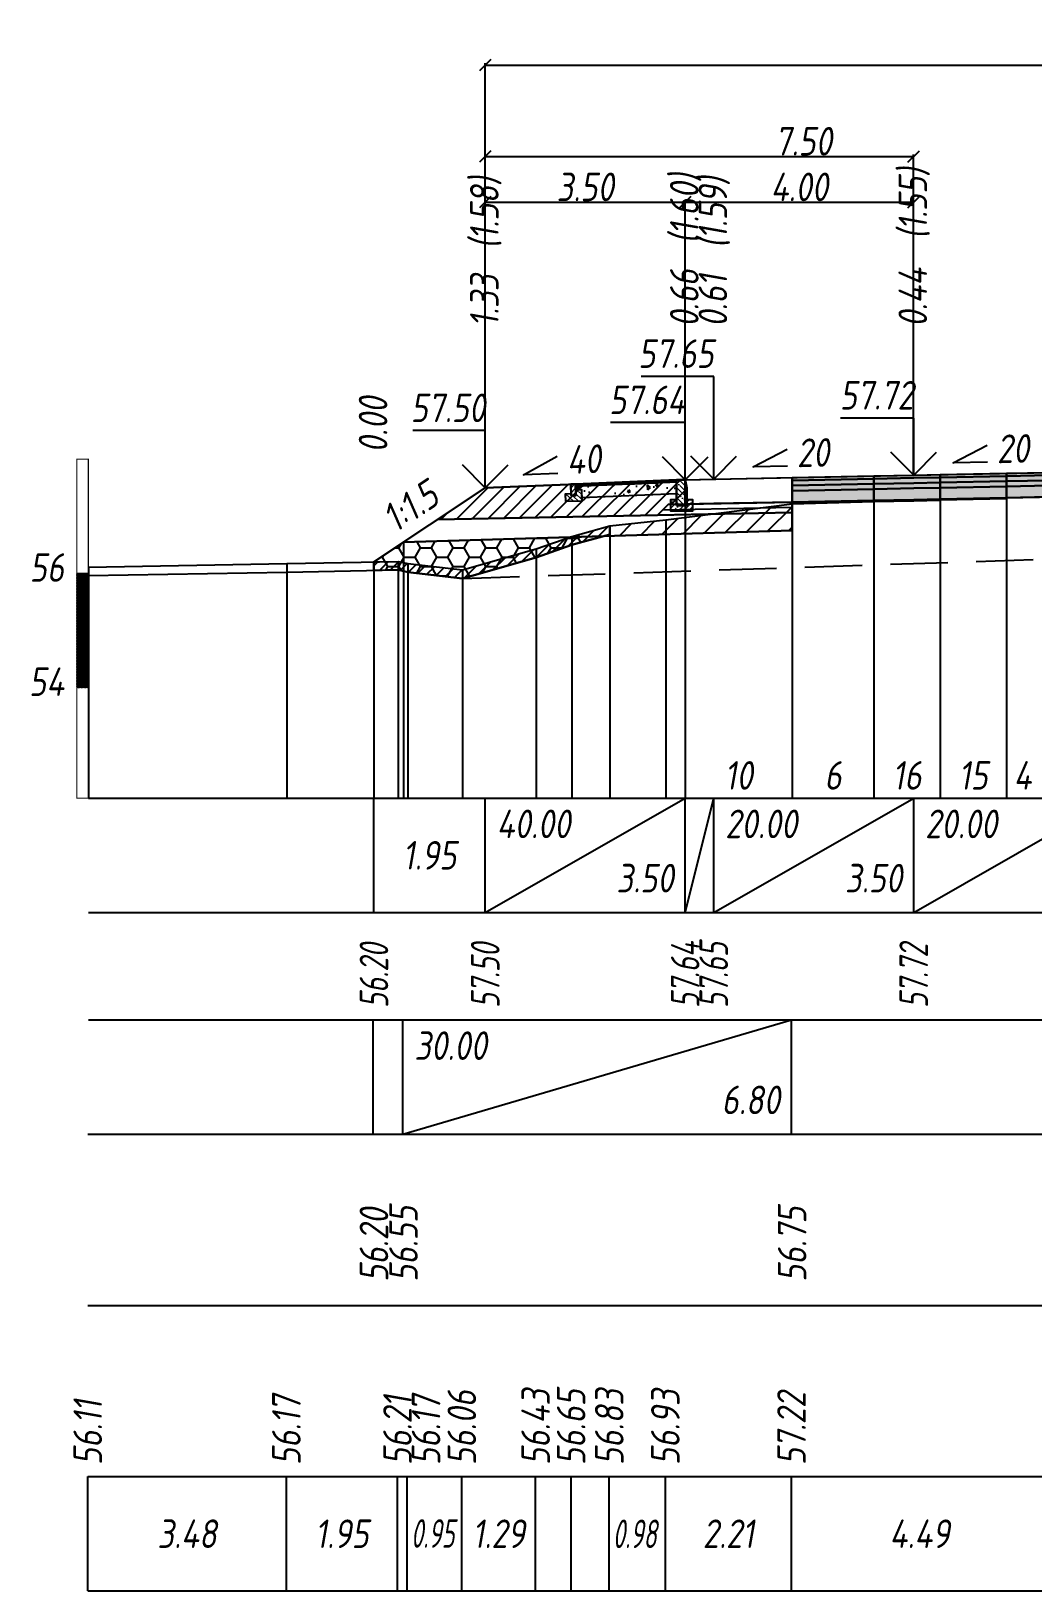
# Model space of a CAD drawing. Extents: x -717 to 1451, y -133302 to 233.
# Drawn here: x -297.1 to -209.5, y -73708.1 to -73571.5 of the extents above; entities that cross this region are included whole.
import ezdxf
from ezdxf.enums import TextEntityAlignment as Align

# ---------------------------------------------------------------- set-up
doc = ezdxf.new("R2010")
doc.units = 0
doc.linetypes.add('штриховая', pattern=[0.75, 0.5, -0.25])
for name, color, linetype in [('Интерполированный поперечник', 2, 'Continuous'), ('КОД_399', 252, 'Continuous'), ('Код_510', 7, 'Continuous'), ('Код_514', 1, 'Continuous'), ('Код_516', 1, 'Continuous'), ('Контур_0', 7, 'Continuous'), ('Контур_2521', 7, 'Continuous'), ('Контур_2564', 7, 'Continuous'), ('Контур_2660', 7, 'Continuous'), ('Контур_2665', 7, 'Continuous'), ('Контур_400', 7, 'Continuous'), ('Контур_508', 7, 'Continuous'), ('Контур_512', 7, 'Continuous'), ('Контур_513', 7, 'Continuous'), ('Красный поперечник', 1, 'Continuous'), ('Линейка абсолютных высот', 7, 'Continuous'), ('Объём_2501', 7, 'Continuous'), ('Объём_2564', 7, 'Continuous'), ('Объём_2650', 7, 'Continuous'), ('Объём_2660', 7, 'Continuous'), ('Объём_2661', 7, 'Continuous'), ('Объём_2665', 7, 'Continuous'), ('Объём_2666', 7, 'Continuous'), ('Объём_2753', 7, 'Continuous'), ('Откосы', 7, 'Continuous'), ('Отметки покрытия', 7, 'Continuous'), ('Рабочие отметки', 7, 'Continuous'), ('Рабочие отметки доп.', 7, 'Continuous'), ('Слои выравнивания', 7, 'Continuous'), ('Таблица', 7, 'Continuous'), ('Уклоны проезжей части', 7, 'Continuous'), ('Черный поперечник', 3, 'Continuous')]:
    doc.layers.add(name, color=color, linetype=linetype)
for name, color, linetype, true_color in [('Контур_2540', 2, 'Continuous', 0xffff00), ('Контур_2560', 2, 'Continuous', 0xffff00), ('Контур_2561', 7, 'Continuous', 0xff8040), ('Контур_2562', 3, 'Continuous', 0x00ff00), ('Контур_2563', 7, 'Continuous', 0xff8000), ('Контур_2570', 7, 'Continuous', 0x80ff00), ('Контур_2725', 7, 'Continuous', 0x323232), ('Контур_2736', 4, 'Continuous', 0x00ffff), ('Контур_2760', 7, 'Continuous', 0x323232), ('Контур_2761', 7, 'Continuous', 0x323232), ('Контур_2762', 7, 'Continuous', 0x323232), ('Контур_2763', 7, 'Continuous', 0x323232), ('Контур_2764', 7, 'Continuous', 0x323232), ('Контур_2765', 7, 'Continuous', 0x323232), ('Контур_402', 7, 'Continuous', 0xff6464), ('Контур_703', 4, 'Continuous', 0x00ffff), ('Объём_2500', 7, 'Continuous', 0xc0c0c0), ('Объём_2520', 7, 'Continuous', 0x80ffff), ('Объём_2540', 2, 'Continuous', 0xffff00), ('Объём_2560', 2, 'Continuous', 0xffff00), ('Объём_2561', 7, 'Continuous', 0xff8040), ('Объём_2562', 3, 'Continuous', 0x00ff00), ('Объём_2563', 7, 'Continuous', 0xff8000), ('Объём_2570', 7, 'Continuous', 0x80ff00), ('Объём_2600', 7, 'Continuous', 0x808000), ('Объём_2746', 2, 'Continuous', 0xffff00)]:
    doc.layers.add(name, color=color, linetype=linetype, true_color=true_color)
doc.styles.get("Standard").update_dxf_attribs({"font": 'txt', "height": 2.5})
doc.styles.add('М', font='romand.shx', dxfattribs={"width": 0.8, "oblique": 10, "height": 2.5})
doc.dimstyles.get("Standard").update_dxf_attribs({"dimtxt": 0.18, "dimasz": 0.18, "dimexe": 0.18, "dimexo": 0.0625, "dimgap": 0.09, "dimtad": 0, "dimtih": 1, "dimtoh": 1, "dimdec": 4, "dimzin": 0, "dimdsep": 46, "dimtxsty": 'Standard', "dimcen": 0.09, "dimadec": 0, "dimazin": 0, "dimtfac": 1, "dimtdec": 4, "dimtofl": 0, "dimtmove": 0, "dimatfit": 3, "dimfxl": 1, "dimtolj": 1, "dimtzin": 0, "dimarcsym": 0})

# ---------------------------------------------------------------- blocks, each defined once
blk = doc.blocks.new('_Oblique')
at = {"color": 0, "linetype": 'ByBlock', "lineweight": -2}
blk.add_line((-0.5, -0.5), (0.5, 0.5), dxfattribs=at)
blk = doc.blocks.new('*D3047')
at = {"color": 0, "lineweight": -2, "transparency": 16777216}
for p, q in [((-257.39, -73611.46), (-257.39, -73586.28)), ((-257.39, -73586.46), (-239.89, -73586.46)), ((-239.89, -73610.76), (-239.89, -73586.28))]:
    blk.add_line(p, q, dxfattribs=at)
at = {"layer": 'Defpoints', "color": 0, "transparency": 16777216}
for p in [(-239.89, -73586.46), (-257.39, -73611.53), (-239.89, -73610.83)]:
    blk.add_point(p, dxfattribs=at)
at = {"color": 0, "lineweight": -2, "transparency": 16777216, "rotation": 180}
blk.add_blockref('_Oblique', (-257.39, -73586.46), dxfattribs=at)
at = {"color": 0, "lineweight": -2, "transparency": 16777216}
blk.add_blockref('_Oblique', (-239.89, -73586.46), dxfattribs=at)
at = {"color": 0, "transparency": 16777216, "insert": (-248.64, -73585.12), "char_height": 2.5, "width": 0.75, "attachment_point": 5, "style": 'М'}
blk.add_mtext('\\A1;3.50', dxfattribs=at)
blk = doc.blocks.new('*D3049')
at = {"color": 0, "lineweight": -2, "transparency": 16777216}
for p, q in [((-239.89, -73610.76), (-239.89, -73586.28)), ((-239.89, -73586.46), (-219.89, -73586.46)), ((-219.89, -73610.36), (-219.89, -73586.28))]:
    blk.add_line(p, q, dxfattribs=at)
at = {"layer": 'Defpoints', "color": 0, "transparency": 16777216}
for p in [(-219.89, -73586.46), (-239.89, -73610.83), (-219.89, -73610.43)]:
    blk.add_point(p, dxfattribs=at)
at = {"color": 0, "lineweight": -2, "transparency": 16777216, "rotation": 180}
blk.add_blockref('_Oblique', (-239.89, -73586.46), dxfattribs=at)
at = {"color": 0, "lineweight": -2, "transparency": 16777216}
blk.add_blockref('_Oblique', (-219.89, -73586.46), dxfattribs=at)
at = {"color": 0, "transparency": 16777216, "insert": (-229.89, -73585.12), "char_height": 2.5, "width": 0.72, "attachment_point": 5, "style": 'М'}
blk.add_mtext('\\A1;4.00', dxfattribs=at)
blk = doc.blocks.new('*D3052')
at = {"color": 0, "lineweight": -2, "transparency": 16777216}
for p, q in [((-257.39, -73611.46), (-257.39, -73582.28)), ((-257.39, -73582.46), (-219.89, -73582.46)), ((-219.89, -73610.36), (-219.89, -73582.28))]:
    blk.add_line(p, q, dxfattribs=at)
at = {"layer": 'Defpoints', "color": 0, "transparency": 16777216}
for p in [(-219.89, -73582.46), (-257.39, -73611.53), (-219.89, -73610.43)]:
    blk.add_point(p, dxfattribs=at)
at = {"color": 0, "lineweight": -2, "transparency": 16777216, "rotation": 180}
blk.add_blockref('_Oblique', (-257.39, -73582.46), dxfattribs=at)
at = {"color": 0, "lineweight": -2, "transparency": 16777216}
blk.add_blockref('_Oblique', (-219.89, -73582.46), dxfattribs=at)
at = {"color": 0, "transparency": 16777216, "insert": (-229.54, -73581.12), "char_height": 2.5, "width": 0.75, "attachment_point": 5, "style": 'М'}
blk.add_mtext('\\A1;7.50', dxfattribs=at)
blk = doc.blocks.new('*D3053')
at = {"color": 0, "lineweight": -2, "transparency": 16777216}
for p, q in [((-257.39, -73611.46), (-257.39, -73574.28)), ((-257.39, -73574.46), (-97.39, -73574.46)), ((-97.39, -73611.08), (-97.39, -73574.28))]:
    blk.add_line(p, q, dxfattribs=at)
at = {"layer": 'Defpoints', "color": 0, "transparency": 16777216}
for p in [(-97.39, -73574.46), (-257.39, -73611.53), (-97.39, -73611.15)]:
    blk.add_point(p, dxfattribs=at)
at = {"color": 0, "lineweight": -2, "transparency": 16777216, "rotation": 180}
blk.add_blockref('_Oblique', (-257.39, -73574.46), dxfattribs=at)
at = {"color": 0, "lineweight": -2, "transparency": 16777216}
blk.add_blockref('_Oblique', (-97.39, -73574.46), dxfattribs=at)
at = {"color": 0, "transparency": 16777216, "insert": (-177.39, -73573.12), "char_height": 2.5, "width": 0.9, "attachment_point": 5, "style": 'М'}
blk.add_mtext('\\A1;32.00', dxfattribs=at)
blk = doc.blocks.new('Тротуар1')
at = {"linetype": 'Continuous', "lineweight": 13}
h = blk.add_hatch(dxfattribs=at)
h.set_pattern_fill('ANSI35', scale=5, angle=90)
h.set_pattern_definition([(135, (-1541.6927, -4801.9416), (-0.88388348, -0.88388348), []), (135, (-1541.6927, -4801.0577), (-0.88388348, -0.88388348), [1.5625, -0.3125, 0, -0.3125])])
h.paths.add_polyline_path([(-16.72, -1.24), (-17.72, -1.24), (-17.72, -2.24), (-18.52, -2.24), (-18.52, -1.85), (-19.52, -1.89), (-19.52, -3.24), (-16.72, -3.24)])
h = blk.add_hatch(dxfattribs=at)
h.set_pattern_fill('ANSI35', scale=5)
h.set_pattern_definition([(45, (-1541.6927, -4800.4416), (-0.88388348, 0.88388348), []), (45, (-1540.8088, -4800.4416), (-0.88388348, 0.88388348), [1.5625, -0.3125, 0, -0.3125])])
h.paths.add_polyline_path([(-17.72, -0.24), (-18.52, -0.24), (-18.52, -2.24), (-17.72, -2.24)])
at = {"linetype": 'Continuous'}
h = blk.add_hatch(dxfattribs=at)
h.set_pattern_fill('ANSI31', color=256, scale=15, angle=45, style=0)
h.set_pattern_definition([(90, (-1932.1888, -4954.235), (-1.875, 3e-16), [])])
h.paths.add_polyline_path([(0, 0), (-17.72, -0.24), (-17.71, -0.63), (-11.04, -0.58), (0, -0.4)])
at = {"layer": 'КОД_399'}
h = blk.add_hatch(dxfattribs=at)
h.set_pattern_fill('AR-CONC', scale=0.7, angle=45, style=0)
h.set_pattern_definition([(95, (-1932.189, -4954.235), (3.860864, 3.2396496), [0.525, -5.775]), (40, (-1932.189, -4954.235), (-4.409945, 3.036377), [0.42, -4.62]), (145.45144, (-1931.867, -4953.965), (-0.549081, 6.2760265), [0.4461813, -4.907995]), (91.1842, (-1933.179, -4953.245), (6.101854, 4.4632964), [0.7875, -8.6625]), (141.63564, (-1932.67, -4952.873), (-0.1953, 9.447982), [0.669272, -7.361996]), (36.18416, (-1933.179, -4953.245), (-0.1953, 9.447982), [0.63, -6.93]), (66, (-1932.4363, -4952.9975), (4.947401, 0.9616773), [0.525, -5.775]), (11, (-1932.4363, -4952.9975), (-2.38496, 4.793659), [0.42, -4.62]), (116.45144, (-1932.024, -4952.9174), (2.562441, 5.7553363), [0.4461813, -4.907995]), (82.5, (-1932.1888, -4954.235), (-1.5875523, 1.7079287), [0, -4.564, 0, -4.69, 0, -4.6375]), (52.5, (-1932.1888, -4954.235), (-0.6501106, 3.2543661), [0, -2.674, 0, -4.459, 0, -1.7675]), (12.5, (-1933.2926, -4955.3388), (2.7539272, 2.5306453), [0, -1.75, 0, -5.46, 0, -7.245]), (2.5, (-1933.7876, -4955.8337), (2.3911299, 3.3821186), [0, -2.275, 0, -3.626, 0, -5.145])])
h.paths.add_polyline_path([(0, -0.4), (-17.71, -0.63), (-17.72, -1.24), (-16.71, -1.24), (-16.72, -2.62), (-0.07, -2.41)])
at = {"linetype": 'Continuous'}
blk.add_lwpolyline([(-17.72, -1.24), (-16.72, -1.24), (-16.72, -3.24), (-19.52, -3.24), (-19.52, -1.89), (-18.52, -1.85)], dxfattribs=at)
at = {"color": 7, "lineweight": 30}
for points in [[(-18.52, -0.24), (-18.52, -2.24), (-17.72, -2.24), (-17.72, -0.24), (-18.52, -0.24)], [(-8.6, -0.53), (0, -0.4)]]:
    blk.add_lwpolyline(points, dxfattribs=at)
for points in [[(0, 0), (-17.72, -0.24), (-17.72, -0.63), (0, -0.4)], [(0, -0.4), (-17.71, -0.63), (-17.72, -1.24), (-16.71, -1.24), (-16.72, -2.62), (-0.07, -2.39)]]:
    blk.add_lwpolyline(points, close=True)
blk = doc.blocks.new('БР100.30.18')
at = {"linetype": 'Continuous', "lineweight": 13}
h = blk.add_hatch(dxfattribs=at)
h.set_pattern_fill('ANSI35', scale=5)
h.set_pattern_definition([(45, (-1504.996, -4799.2297), (-0.88388348, 0.88388348), []), (45, (-1504.1121, -4799.2297), (-0.88388348, 0.88388348), [1.5625, -0.3125, 0, -0.3125])])
h.paths.add_polyline_path([(0.3, 3.47), (1.8, 3.47), (1.8, -1.03), (0, -1.03), (0, 1.97)])
h = blk.add_hatch(dxfattribs=at)
h.set_pattern_fill('ANSI35', scale=5, angle=90)
h.set_pattern_definition([(135, (-1504.996, -4800.7297), (-0.88388348, -0.88388348), []), (135, (-1504.996, -4799.8458), (-0.88388348, -0.88388348), [1.5625, -0.3125, 0, -0.3125])])
h.paths.add_polyline_path([(-1, -0.03), (0, -0.03), (0, -1.03), (1.8, -1.03), (1.8, -0.03), (2.8, -0.03), (2.8, -2.03), (-1, -2.03)])
at = {"color": 7, "lineweight": 30}
blk.add_lwpolyline([(1.8, -1.03), (0, -1.03), (0, 1.97), (0.3, 3.47), (1.8, 3.47)], close=True, dxfattribs=at)
at = {"linetype": 'Continuous'}
blk.add_lwpolyline([(0, -0.03), (-1, -0.03), (-1, -2.03), (2.8, -2.03), (2.8, -0.03), (1.8, -0.03)], dxfattribs=at)

msp = doc.modelspace()

# ---------------------------------------------------------------- hatches: boundary and pattern name
at = {"layer": 'Линейка абсолютных высот'}
h = msp.add_hatch(dxfattribs=at)
h.set_pattern_fill('ANSI37', scale=0.3, style=0)
h.set_pattern_definition([(45.00000125, (-372.131354, -2494.618675), (-0.026516505928, 0.026516504769), []), (135.00000034, (-372.131354, -2494.618675), (-0.02651650519, -0.026516505506), [])])
h.paths.add_polyline_path([(-292.131, -73628.963), (-292.131, -73618.963), (-293.131, -73618.963), (-293.131, -73628.963)])
at = {"layer": 'Объём_2563'}
h = msp.add_hatch(dxfattribs=at)
h.set_pattern_fill('ANSI31', color=256, scale=0.3)
h.set_pattern_definition([(45, (-374.4911, 1.3376), (-0.673519209, 0.673519209), [])])
h.paths.add_polyline_path([(-241.387, -73612.943), (-242.305, -73613.862), (-261.562, -73614.247), (-257.387, -73611.463), (-239.887, -73610.763), (-239.887, -73612.913)])
at = {"layer": 'Объём_2570'}
h = msp.add_hatch(dxfattribs=at)
h.set_pattern_fill('ANSI31', color=256, scale=0.2)
h.set_pattern_definition([(45, (-374.49105, 1.33764), (-0.449012806, 0.449012806), [])])
h.paths.add_polyline_path([(-246.476, -73615.561), (-249.818, -73616.482), (-252.924, -73617.568), (-259.388, -73619.412), (-264.16, -73618.858), (-265.016, -73618.669), (-267.131, -73618.709), (-267.131, -73617.959), (-265.016, -73617.919), (-264.16, -73618.108), (-259.388, -73618.662), (-252.924, -73616.818), (-249.818, -73615.732), (-246.476, -73614.811)])
at = {"layer": 'Объём_2600'}
h = msp.add_hatch(dxfattribs=at)
h.set_pattern_fill('ANSI31', color=6, scale=0.4)
h.set_pattern_definition([(45, (-374.491, 1.3376), (-0.898025612, 0.898025612), [])])
h.paths.add_polyline_path([(-230.527, -73615.215), (-247.015, -73615.709), (-246.476, -73615.561), (-246.476, -73614.811), (-241.571, -73614.291), (-230.527, -73612.888)])
h = msp.add_hatch(dxfattribs=at)
h.set_pattern_fill('HONEY', color=5, scale=0.3)
h.set_pattern_definition([(0, (-374.49105, 1.33764), (1.42875, 0.8248891935), [0.9525, -1.905]), (120, (-374.49105, 1.33764), (-1.428749997, 0.824889199), [0.9525, -1.905]), (60, (-374.49105, 1.33764), (3e-09, 1.649778392), [-1.905, 0.9525])])
h.paths.add_polyline_path([(-249.818, -73616.482), (-252.924, -73617.568), (-259.388, -73619.412), (-264.16, -73618.858), (-265.016, -73618.669), (-267.131, -73618.709), (-267.131, -73617.959), (-264.545, -73616.235), (-247.015, -73615.709)])
at = {"layer": 'Слои выравнивания'}
for color, points in [(2, [(-211.774, -73610.201), (-208.093, -73610.127), (-202.387, -73610.013), (-198.289, -73609.931), (-195.913, -73609.884), (-195.913, -73610.134), (-198.289, -73610.181), (-202.387, -73610.263), (-208.093, -73610.377), (-211.774, -73610.451)]), (3, [(-211.774, -73610.451), (-208.093, -73610.377), (-202.387, -73610.263), (-198.289, -73610.181), (-195.913, -73610.134), (-195.913, -73610.584), (-198.289, -73610.631), (-202.387, -73610.713), (-208.093, -73610.827), (-211.774, -73610.901)]), (2, [(-230.527, -73610.576), (-223.373, -73610.433), (-223.373, -73610.683), (-230.527, -73610.826)]), (3, [(-230.527, -73610.826), (-223.373, -73610.683), (-223.373, -73611.133), (-230.527, -73611.276)]), (4, [(-230.527, -73611.276), (-223.373, -73611.133), (-223.373, -73611.583), (-230.527, -73611.726)]), (2, [(-223.373, -73610.433), (-219.887, -73610.363), (-217.574, -73610.317), (-217.574, -73610.567), (-219.887, -73610.613), (-223.373, -73610.683)]), (3, [(-223.373, -73610.683), (-219.887, -73610.613), (-217.574, -73610.567), (-217.574, -73611.017), (-219.887, -73611.063), (-223.373, -73611.133)]), (4, [(-223.373, -73611.133), (-219.887, -73611.063), (-217.574, -73611.017), (-217.574, -73611.467), (-219.887, -73611.513), (-223.373, -73611.583)]), (5, [(-223.373, -73611.583), (-219.887, -73611.513), (-217.574, -73611.467), (-217.574, -73612.467), (-219.887, -73612.513), (-223.373, -73612.583)]), (2, [(-217.574, -73610.317), (-211.774, -73610.201), (-211.774, -73610.451), (-217.574, -73610.567)]), (3, [(-217.574, -73610.567), (-211.774, -73610.451), (-211.774, -73610.901), (-217.574, -73611.017)]), (4, [(-217.574, -73611.017), (-211.774, -73610.901), (-211.774, -73611.351), (-217.574, -73611.467)]), (5, [(-217.574, -73611.467), (-211.774, -73611.351), (-211.774, -73612.351), (-217.574, -73612.467)]), (4, [(-211.774, -73610.901), (-208.093, -73610.827), (-202.387, -73610.713), (-198.289, -73610.631), (-195.913, -73610.584), (-195.913, -73611.034), (-198.289, -73611.081), (-202.387, -73611.163), (-208.093, -73611.277), (-211.774, -73611.351)]), (5, [(-211.774, -73611.351), (-208.093, -73611.277), (-202.387, -73611.163), (-198.289, -73611.081), (-195.913, -73611.034), (-195.913, -73612.034), (-198.289, -73612.081), (-202.387, -73612.163), (-208.093, -73612.277), (-211.774, -73612.351)]), (5, [(-230.527, -73611.726), (-223.373, -73611.583), (-223.373, -73612.583), (-230.527, -73612.726)]), (7, [(-230.527, -73612.726), (-223.373, -73612.583), (-223.373, -73612.633), (-230.527, -73612.776)]), (6, [(-230.527, -73612.776), (-223.373, -73612.633), (-223.373, -73612.683), (-230.527, -73612.888)]), (7, [(-223.373, -73612.583), (-219.887, -73612.513), (-217.574, -73612.467), (-217.574, -73612.517), (-219.887, -73612.563), (-223.373, -73612.633)]), (6, [(-223.373, -73612.633), (-219.887, -73612.563), (-217.574, -73612.517), (-217.574, -73612.567), (-219.887, -73612.613), (-223.373, -73612.683)]), (7, [(-217.574, -73612.467), (-211.774, -73612.351), (-211.774, -73612.401), (-217.574, -73612.517)])]:
    msp.add_hatch(color=color, dxfattribs=at).paths.add_polyline_path(points)

# ---------------------------------------------------------------- linework, layer by layer
at = {"layer": 'Интерполированный поперечник', "linetype": 'штриховая', "ltscale": 10, "flags": 128}
msp.add_lwpolyline([(-259.388, -73619.412), (-146.88, -73615.695)], dxfattribs=at)
at = {"layer": 'Код_510'}
for p, q in [((-292.186, -73708.084), (-292.186, -73698.084)), ((-274.796, -73708.084), (-274.796, -73698.084)), ((-265.07, -73708.084), (-265.07, -73698.084)), ((-264.215, -73708.084), (-264.215, -73698.084)), ((-259.442, -73708.084), (-259.442, -73698.084)), ((-252.978, -73708.084), (-252.978, -73698.084)), ((-249.872, -73708.084), (-249.872, -73698.084)), ((-246.53, -73708.084), (-246.53, -73698.084)), ((-241.625, -73708.084), (-241.625, -73698.084)), ((-230.582, -73708.084), (-230.582, -73698.084))]:
    msp.add_line(p, q, dxfattribs=at)
at = {"layer": 'Код_514'}
for p, q in [((-267.131, -73648.662), (-267.131, -73638.662)), ((-257.387, -73648.662), (-257.387, -73638.662)), ((-257.387, -73648.662), (-239.887, -73638.662)), ((-239.887, -73648.662), (-239.887, -73638.662)), ((-239.887, -73648.662), (-237.387, -73638.662)), ((-237.387, -73648.662), (-237.387, -73638.662)), ((-237.387, -73648.662), (-219.887, -73638.662)), ((-219.887, -73648.662), (-219.887, -73638.662)), ((-219.887, -73648.662), (-202.387, -73638.662))]:
    msp.add_line(p, q, dxfattribs=at)
at = {"layer": 'Код_516'}
for p, q in [((-267.186, -73668.084), (-267.186, -73658.084)), ((-264.6, -73668.084), (-264.6, -73658.084)), ((-264.6, -73668.084), (-230.582, -73658.084)), ((-230.582, -73668.084), (-230.582, -73658.084))]:
    msp.add_line(p, q, dxfattribs=at)
at = {"layer": 'Контур_0', "color": 18, "true_color": 0x000000, "flags": 128}
for points in [[(-237.387, -73612.863), (-239.887, -73612.913), (-239.887, -73610.763), (-230.527, -73610.576), (-230.527, -73612.726), (-237.387, -73612.863), (-237.387, -73612.863)], [(-261.562, -73614.247), (-242.305, -73613.862), (-241.387, -73612.943), (-239.887, -73612.913)], [(-241.387, -73612.943), (-230.527, -73612.726), (-230.527, -73613.626), (-242.305, -73613.862), (-241.387, -73612.943), (-241.387, -73612.943)]]:
    msp.add_lwpolyline(points, dxfattribs=at)
at = {"layer": 'Контур_2521', "color": 18, "true_color": 0x000000, "flags": 128}
msp.add_lwpolyline([(-241.846, -73613.402), (-230.527, -73613.176)], dxfattribs=at)
at = {"layer": 'Контур_2540', "flags": 128}
msp.add_lwpolyline([(-230.527, -73615.215), (-264.545, -73616.235), (-261.562, -73614.247), (-230.527, -73613.626), (-230.527, -73615.215), (-230.527, -73615.215)], dxfattribs=at)
at = {"layer": 'Контур_2560', "flags": 128}
msp.add_lwpolyline([(-257.387, -73611.463), (-257.387, -73611.463), (-257.387, -73611.463), (-239.887, -73610.763)], dxfattribs=at)
at = {"layer": 'Контур_2561', "flags": 128}
msp.add_lwpolyline([(-239.887, -73610.763), (-239.887, -73610.763), (-257.387, -73611.463), (-257.387, -73611.463), (-239.887, -73610.763)], dxfattribs=at)
at = {"layer": 'Контур_2562', "flags": 128}
msp.add_lwpolyline([(-257.387, -73611.463), (-257.387, -73611.463), (-257.387, -73611.463), (-257.387, -73611.463), (-257.387, -73611.463)], dxfattribs=at)
at = {"layer": 'Контур_2563', "flags": 128}
msp.add_lwpolyline([(-241.387, -73612.943), (-242.305, -73613.862), (-261.562, -73614.247), (-257.387, -73611.463), (-239.887, -73610.763), (-239.887, -73612.913), (-241.387, -73612.943), (-241.387, -73612.943)], dxfattribs=at)
at = {"layer": 'Контур_2564', "flags": 128}
msp.add_lwpolyline([(-257.387, -73611.463), (-239.887, -73610.763)], dxfattribs=at)
at = {"layer": 'Контур_2570', "flags": 128}
msp.add_lwpolyline([(-292.131, -73619.167), (-274.742, -73618.855), (-265.016, -73618.669), (-264.16, -73618.858), (-259.388, -73619.412), (-259.388, -73619.412), (-252.924, -73617.568), (-249.818, -73616.482), (-246.476, -73615.561), (-246.476, -73614.811), (-241.571, -73614.291), (-230.527, -73612.888), (-208.093, -73612.246)], dxfattribs=at)
at = {"layer": 'Контур_2660', "flags": 128}
msp.add_lwpolyline([(-264.545, -73616.235), (-230.527, -73615.215)], dxfattribs=at)
at = {"layer": 'Контур_2665', "flags": 128}
msp.add_lwpolyline([(-257.387, -73611.463), (-257.387, -73611.463)], dxfattribs=at)
at = {"layer": 'Контур_2725', "flags": 128}
msp.add_lwpolyline([(-230.527, -73612.888), (-223.373, -73612.683), (-219.887, -73612.613), (-217.574, -73612.567), (-217.574, -73612.517), (-211.774, -73612.401), (-211.774, -73612.351), (-208.093, -73612.277), (-202.387, -73612.163), (-198.289, -73612.081), (-195.913, -73612.034), (-195.913, -73612.084), (-194.56, -73612.057), (-194.56, -73612.107), (-193.206, -73612.08), (-188.276, -73612.163), (-171.637, -73612.499)], dxfattribs=at)
at = {"layer": 'Контур_2736', "flags": 128}
msp.add_lwpolyline([(-257.387, -73611.463), (-267.131, -73617.959)], dxfattribs=at)
at = {"layer": 'Контур_2760', "flags": 128}
msp.add_lwpolyline([(-230.527, -73610.576), (-223.373, -73610.433), (-219.887, -73610.363), (-217.574, -73610.317), (-211.774, -73610.201), (-208.093, -73610.127), (-202.387, -73610.013), (-198.289, -73609.931), (-195.913, -73609.884), (-194.56, -73609.857), (-193.206, -73609.83), (-188.276, -73609.731), (-171.637, -73609.398)], dxfattribs=at)
at = {"layer": 'Контур_2761', "flags": 128}
msp.add_lwpolyline([(-230.527, -73610.826), (-223.373, -73610.683), (-219.887, -73610.613), (-217.574, -73610.567), (-211.774, -73610.451), (-208.093, -73610.377), (-202.387, -73610.263), (-198.289, -73610.181), (-195.913, -73610.134), (-194.56, -73610.107), (-193.206, -73610.08), (-188.276, -73609.981), (-171.637, -73609.648)], dxfattribs=at)
at = {"layer": 'Контур_2762', "flags": 128}
msp.add_lwpolyline([(-230.527, -73611.276), (-223.373, -73611.133), (-219.887, -73611.063), (-217.574, -73611.017), (-211.774, -73610.901), (-208.093, -73610.827), (-202.387, -73610.713), (-198.289, -73610.631), (-195.913, -73610.584), (-194.56, -73610.557), (-193.206, -73610.53), (-188.276, -73610.431), (-171.637, -73610.098)], dxfattribs=at)
at = {"layer": 'Контур_2763', "flags": 128}
msp.add_lwpolyline([(-230.527, -73611.726), (-223.373, -73611.583), (-219.887, -73611.513), (-217.574, -73611.467), (-211.774, -73611.351), (-208.093, -73611.277), (-202.387, -73611.163), (-198.289, -73611.081), (-195.913, -73611.034), (-194.56, -73611.007), (-193.206, -73610.98), (-188.276, -73610.881), (-171.637, -73610.548)], dxfattribs=at)
at = {"layer": 'Контур_2764', "flags": 128}
msp.add_lwpolyline([(-230.527, -73612.726), (-223.373, -73612.583), (-219.887, -73612.513), (-217.574, -73612.467), (-211.774, -73612.351)], dxfattribs=at)
at = {"layer": 'Контур_2765', "flags": 128}
msp.add_lwpolyline([(-230.527, -73612.776), (-223.373, -73612.633), (-219.887, -73612.563), (-217.574, -73612.517)], dxfattribs=at)
at = {"layer": 'Контур_400', "flags": 128}
msp.add_lwpolyline([(-239.887, -73610.763), (-237.387, -73610.713), (-237.387, -73610.713), (-219.887, -73610.363), (-219.887, -73610.363), (-219.887, -73610.363), (-219.887, -73610.363), (-202.387, -73610.013), (-171.637, -73609.398)], dxfattribs=at)
at = {"layer": 'Контур_402', "flags": 128}
msp.add_lwpolyline([(-264.545, -73616.235), (-230.527, -73615.215), (-230.527, -73612.888), (-223.373, -73612.683), (-217.574, -73612.567), (-217.574, -73612.517), (-211.774, -73612.401), (-211.774, -73612.351), (-195.913, -73612.034), (-195.913, -73612.084), (-194.56, -73612.057), (-194.56, -73612.107), (-193.206, -73612.08), (-188.276, -73612.163), (-171.637, -73612.499), (-171.637, -73613.448), (-90.174, -73615.892)], dxfattribs=at)
at = {"layer": 'Контур_508', "flags": 128}
msp.add_lwpolyline([(-267.131, -73617.959), (-264.545, -73616.235), (-230.527, -73615.215), (-230.527, -73612.888), (-223.373, -73612.683), (-217.574, -73612.567), (-217.574, -73612.517), (-211.774, -73612.401), (-211.774, -73612.351), (-195.913, -73612.034), (-195.913, -73612.084), (-194.56, -73612.057), (-194.56, -73612.107), (-193.206, -73612.08), (-188.276, -73612.163), (-171.637, -73612.499), (-171.637, -73613.448), (-90.174, -73615.892), (-90.174, -73614.821), (-89.78, -73614.821), (-86.849, -73612.867)], dxfattribs=at)
at = {"layer": 'Контур_512', "flags": 128}
msp.add_lwpolyline([(-267.131, -73617.959), (-264.545, -73616.235), (-230.527, -73615.215)], dxfattribs=at)
at = {"layer": 'Контур_513', "flags": 128}
msp.add_lwpolyline([(-267.131, -73617.959), (-264.545, -73616.235), (-230.527, -73615.215), (-230.527, -73612.888), (-223.373, -73612.683), (-217.574, -73612.567), (-217.574, -73612.517), (-211.774, -73612.401), (-211.774, -73612.351), (-195.913, -73612.034), (-195.913, -73612.084), (-194.56, -73612.057), (-194.56, -73612.107), (-193.206, -73612.08), (-188.276, -73612.163), (-171.637, -73612.499), (-171.637, -73613.448), (-90.174, -73615.892), (-90.174, -73614.821), (-89.78, -73614.821), (-86.849, -73612.867)], dxfattribs=at)
at = {"layer": 'Контур_703', "flags": 128}
msp.add_lwpolyline([(-257.387, -73611.463), (-267.131, -73617.959)], dxfattribs=at)
at = {"layer": 'Красный поперечник'}
for p, q in [((-219.887, -73610.363), (-202.387, -73610.013)), ((-267.131, -73617.959), (-257.387, -73611.463)), ((-257.387, -73611.463), (-239.887, -73610.763)), ((-239.887, -73610.763), (-237.387, -73610.713)), ((-237.387, -73610.713), (-219.887, -73610.363)), ((-230.527, -73615.215), (-230.527, -73638.662)), ((-264.545, -73616.235), (-264.545, -73638.662)), ((-267.131, -73617.959), (-267.131, -73638.662))]:
    msp.add_line(p, q, dxfattribs=at)
at = {"layer": 'Линейка абсолютных высот', "color": 7, "const_width": 0.1, "flags": 128}
for points in [[(-292.131, -73618.963), (-292.131, -73608.963), (-293.131, -73608.963), (-293.131, -73618.963), (-292.131, -73618.963)], [(-292.131, -73628.963), (-292.131, -73618.963), (-293.131, -73618.963), (-293.131, -73628.963), (-292.131, -73628.963)], [(-292.131, -73638.662), (-292.131, -73628.963), (-293.131, -73628.963), (-293.131, -73638.662), (-292.131, -73638.662)]]:
    msp.add_lwpolyline(points, dxfattribs=at)
at = {"layer": 'Объём_2500', "color": 18, "true_color": 0x000000, "flags": 128}
msp.add_lwpolyline([(-237.387, -73612.863), (-239.887, -73612.913), (-239.887, -73610.763), (-230.527, -73610.576), (-230.527, -73612.726), (-237.387, -73612.863), (-237.387, -73612.863)], dxfattribs=at)
msp.add_lwpolyline([(-237.387, -73612.863), (-239.887, -73612.913), (-239.887, -73610.763), (-230.527, -73610.576), (-230.527, -73612.726), (-237.387, -73612.863), (-237.387, -73612.863)], dxfattribs=at)
at = {"layer": 'Объём_2501', "flags": 128}
for points in [[(-239.887, -73610.763), (-237.387, -73610.713), (-237.387, -73610.713), (-219.887, -73610.363), (-219.887, -73610.363), (-219.887, -73610.363), (-219.887, -73610.363), (-202.387, -73610.013), (-171.637, -73609.398)], [(-239.887, -73610.763), (-237.387, -73610.713), (-237.387, -73610.713), (-219.887, -73610.363)]]:
    msp.add_lwpolyline(points, dxfattribs=at)
at = {"layer": 'Объём_2520', "color": 250, "flags": 128}
msp.add_lwpolyline([(-241.387, -73612.943), (-230.527, -73612.726), (-230.527, -73613.626), (-242.305, -73613.862), (-241.387, -73612.943), (-241.387, -73612.943)], dxfattribs=at)
msp.add_lwpolyline([(-241.387, -73612.943), (-230.527, -73612.726), (-230.527, -73613.626), (-242.305, -73613.862), (-241.387, -73612.943), (-241.387, -73612.943)], dxfattribs=at)
at = {"layer": 'Объём_2540', "flags": 128}
msp.add_lwpolyline([(-230.527, -73615.215), (-264.545, -73616.235), (-261.562, -73614.247), (-230.527, -73613.626), (-230.527, -73615.215), (-230.527, -73615.215)], dxfattribs=at)
msp.add_lwpolyline([(-230.527, -73615.215), (-264.545, -73616.235), (-261.562, -73614.247), (-230.527, -73613.626), (-230.527, -73615.215), (-230.527, -73615.215)], dxfattribs=at)
at = {"layer": 'Объём_2560', "flags": 128}
msp.add_lwpolyline([(-257.387, -73611.463), (-257.387, -73611.463), (-257.387, -73611.463), (-239.887, -73610.763)], dxfattribs=at)
msp.add_lwpolyline([(-257.387, -73611.463), (-257.387, -73611.463), (-257.387, -73611.463), (-239.887, -73610.763)], dxfattribs=at)
at = {"layer": 'Объём_2561', "flags": 128}
msp.add_lwpolyline([(-239.887, -73610.763), (-239.887, -73610.763), (-257.387, -73611.463), (-257.387, -73611.463), (-239.887, -73610.763)], dxfattribs=at)
msp.add_lwpolyline([(-239.887, -73610.763), (-239.887, -73610.763), (-257.387, -73611.463), (-257.387, -73611.463), (-239.887, -73610.763)], dxfattribs=at)
at = {"layer": 'Объём_2562', "flags": 128}
msp.add_lwpolyline([(-257.387, -73611.463), (-257.387, -73611.463), (-257.387, -73611.463), (-257.387, -73611.463), (-257.387, -73611.463)], dxfattribs=at)
msp.add_lwpolyline([(-257.387, -73611.463), (-257.387, -73611.463), (-257.387, -73611.463), (-257.387, -73611.463), (-257.387, -73611.463)], dxfattribs=at)
at = {"layer": 'Объём_2563', "color": 250, "flags": 128}
msp.add_lwpolyline([(-241.387, -73612.943), (-242.305, -73613.862), (-261.562, -73614.247), (-257.387, -73611.463), (-239.887, -73610.763), (-239.887, -73612.913), (-241.387, -73612.943), (-241.387, -73612.943)], dxfattribs=at)
msp.add_lwpolyline([(-241.387, -73612.943), (-242.305, -73613.862), (-261.562, -73614.247), (-257.387, -73611.463), (-239.887, -73610.763), (-239.887, -73612.913), (-241.387, -73612.943), (-241.387, -73612.943)], dxfattribs=at)
at = {"layer": 'Объём_2564', "flags": 128}
msp.add_lwpolyline([(-257.387, -73611.463), (-239.887, -73610.763)], dxfattribs=at)
msp.add_lwpolyline([(-257.387, -73611.463), (-239.887, -73610.763)], dxfattribs=at)
at = {"layer": 'Объём_2570', "flags": 128}
msp.add_lwpolyline([(-246.476, -73615.561), (-249.818, -73616.482), (-252.924, -73617.568), (-259.388, -73619.412), (-264.16, -73618.858), (-265.016, -73618.669), (-267.131, -73618.709), (-267.131, -73617.959), (-265.016, -73617.919), (-264.16, -73618.108), (-259.388, -73618.662), (-252.924, -73616.818), (-249.818, -73615.732), (-246.476, -73614.811), (-246.476, -73615.561), (-246.476, -73615.561)], dxfattribs=at)
msp.add_lwpolyline([(-246.476, -73615.561), (-249.818, -73616.482), (-252.924, -73617.568), (-259.388, -73619.412), (-264.16, -73618.858), (-265.016, -73618.669), (-267.131, -73618.709), (-267.131, -73617.959), (-265.016, -73617.919), (-264.16, -73618.108), (-259.388, -73618.662), (-252.924, -73616.818), (-249.818, -73615.732), (-246.476, -73614.811), (-246.476, -73615.561), (-246.476, -73615.561)], dxfattribs=at)
at = {"layer": 'Объём_2600', "color": 5, "flags": 128}
msp.add_lwpolyline([(-249.818, -73616.482), (-252.924, -73617.568), (-259.388, -73619.412), (-264.16, -73618.858), (-265.016, -73618.669), (-267.131, -73618.709), (-267.131, -73617.959), (-264.545, -73616.235), (-247.015, -73615.709), (-249.818, -73616.482), (-249.818, -73616.482)], dxfattribs=at)
msp.add_lwpolyline([(-249.818, -73616.482), (-252.924, -73617.568), (-259.388, -73619.412), (-264.16, -73618.858), (-265.016, -73618.669), (-267.131, -73618.709), (-267.131, -73617.959), (-264.545, -73616.235), (-247.015, -73615.709), (-249.818, -73616.482), (-249.818, -73616.482)], dxfattribs=at)
at = {"layer": 'Объём_2650', "color": 6, "flags": 128}
msp.add_lwpolyline([(-230.527, -73615.215), (-247.015, -73615.709), (-246.476, -73615.561), (-246.476, -73614.811), (-241.571, -73614.291), (-230.527, -73612.888), (-230.527, -73615.215), (-230.527, -73615.215)], dxfattribs=at)
msp.add_lwpolyline([(-230.527, -73615.215), (-247.015, -73615.709), (-246.476, -73615.561), (-246.476, -73614.811), (-241.571, -73614.291), (-230.527, -73612.888), (-230.527, -73615.215), (-230.527, -73615.215)], dxfattribs=at)
at = {"layer": 'Объём_2660', "flags": 128}
msp.add_lwpolyline([(-264.545, -73616.235), (-230.527, -73615.215)], dxfattribs=at)
msp.add_lwpolyline([(-264.545, -73616.235), (-230.527, -73615.215)], dxfattribs=at)
at = {"layer": 'Объём_2661', "flags": 128}
msp.add_lwpolyline([(-257.387, -73611.463), (-267.131, -73617.959)], dxfattribs=at)
msp.add_lwpolyline([(-257.387, -73611.463), (-267.131, -73617.959)], dxfattribs=at)
at = {"layer": 'Объём_2665', "flags": 128}
msp.add_lwpolyline([(-257.387, -73611.463), (-257.387, -73611.463)], dxfattribs=at)
msp.add_lwpolyline([(-257.387, -73611.463), (-257.387, -73611.463)], dxfattribs=at)
at = {"layer": 'Объём_2666', "flags": 128}
msp.add_lwpolyline([(-257.387, -73611.463), (-267.131, -73617.959)], dxfattribs=at)
msp.add_lwpolyline([(-257.387, -73611.463), (-267.131, -73617.959)], dxfattribs=at)
at = {"layer": 'Объём_2746', "flags": 128}
msp.add_lwpolyline([(-241.571, -73614.291), (-230.527, -73612.888), (-230.527, -73615.215), (-247.015, -73615.709), (-246.476, -73615.561), (-246.476, -73614.811), (-241.571, -73614.291), (-241.571, -73614.291)], dxfattribs=at)
msp.add_lwpolyline([(-241.571, -73614.291), (-230.527, -73612.888), (-230.527, -73615.215), (-247.015, -73615.709), (-246.476, -73615.561), (-246.476, -73614.811), (-241.571, -73614.291), (-241.571, -73614.291)], dxfattribs=at)
at = {"layer": 'Объём_2753', "flags": 128}
msp.add_lwpolyline([(-230.527, -73610.576), (-230.527, -73610.576)], dxfattribs=at)
msp.add_lwpolyline([(-230.527, -73610.576), (-230.527, -73610.576)], dxfattribs=at)
at = {"layer": 'Отметки покрытия', "color": 1}
for p, q in [((-237.387, -73601.713), (-243.737, -73601.713)), ((-237.387, -73610.713), (-237.387, -73601.713)), ((-239.887, -73605.763), (-246.437, -73605.763)), ((-239.887, -73610.763), (-239.887, -73605.763)), ((-219.887, -73605.363), (-226.287, -73605.363)), ((-219.887, -73610.363), (-219.887, -73605.363)), ((-257.387, -73606.463), (-263.737, -73606.463)), ((-257.387, -73611.463), (-257.387, -73606.463)), ((-239.887, -73610.763), (-241.887, -73608.763)), ((-239.887, -73610.763), (-237.887, -73608.763)), ((-237.387, -73610.713), (-239.387, -73608.713)), ((-237.387, -73610.713), (-235.387, -73608.713)), ((-219.887, -73610.363), (-221.887, -73608.363)), ((-219.887, -73610.363), (-217.887, -73608.363)), ((-257.387, -73611.463), (-259.387, -73609.463)), ((-257.387, -73611.463), (-255.387, -73609.463))]:
    msp.add_line(p, q, dxfattribs=at)
at = {"layer": 'Слои выравнивания'}
for p, q in [((-239.887, -73610.763), (-239.887, -73638.662)), ((-230.527, -73610.576), (-230.527, -73638.662)), ((-223.373, -73610.433), (-223.373, -73638.662)), ((-217.574, -73610.317), (-217.574, -73638.662)), ((-217.574, -73610.317), (-217.574, -73638.662)), ((-211.774, -73610.201), (-211.774, -73638.662)), ((-211.774, -73610.201), (-211.774, -73638.662))]:
    msp.add_line(p, q, dxfattribs=at)
at = {"layer": 'Слои выравнивания', "color": 2, "flags": 128}
for points in [[(-211.774, -73610.201), (-208.093, -73610.127), (-202.387, -73610.013), (-198.289, -73609.931), (-195.913, -73609.884), (-195.913, -73610.134), (-198.289, -73610.181), (-202.387, -73610.263), (-208.093, -73610.377), (-211.774, -73610.451)], [(-230.527, -73610.576), (-223.373, -73610.433), (-223.373, -73610.683), (-230.527, -73610.826)], [(-223.373, -73610.433), (-219.887, -73610.363), (-217.574, -73610.317), (-217.574, -73610.567), (-219.887, -73610.613), (-223.373, -73610.683)], [(-217.574, -73610.317), (-211.774, -73610.201), (-211.774, -73610.451), (-217.574, -73610.567)], [(-217.574, -73610.317), (-217.574, -73610.567)], [(-211.774, -73610.201), (-211.774, -73610.451)]]:
    msp.add_lwpolyline(points, close=True, dxfattribs=at)
at = {"layer": 'Слои выравнивания', "color": 3, "flags": 128}
for points in [[(-211.774, -73610.451), (-208.093, -73610.377), (-202.387, -73610.263), (-198.289, -73610.181), (-195.913, -73610.134), (-195.913, -73610.584), (-198.289, -73610.631), (-202.387, -73610.713), (-208.093, -73610.827), (-211.774, -73610.901)], [(-230.527, -73610.826), (-223.373, -73610.683), (-223.373, -73611.133), (-230.527, -73611.276)], [(-223.373, -73610.683), (-219.887, -73610.613), (-217.574, -73610.567), (-217.574, -73611.017), (-219.887, -73611.063), (-223.373, -73611.133)], [(-217.574, -73610.567), (-211.774, -73610.451), (-211.774, -73610.901), (-217.574, -73611.017)], [(-217.574, -73610.567), (-217.574, -73611.017)], [(-211.774, -73610.451), (-211.774, -73610.901)]]:
    msp.add_lwpolyline(points, close=True, dxfattribs=at)
at = {"layer": 'Слои выравнивания', "color": 4, "flags": 128}
for points in [[(-230.527, -73611.276), (-223.373, -73611.133), (-223.373, -73611.583), (-230.527, -73611.726)], [(-223.373, -73611.133), (-219.887, -73611.063), (-217.574, -73611.017), (-217.574, -73611.467), (-219.887, -73611.513), (-223.373, -73611.583)], [(-217.574, -73611.017), (-211.774, -73610.901), (-211.774, -73611.351), (-217.574, -73611.467)], [(-217.574, -73611.017), (-217.574, -73611.467)], [(-211.774, -73610.901), (-208.093, -73610.827), (-202.387, -73610.713), (-198.289, -73610.631), (-195.913, -73610.584), (-195.913, -73611.034), (-198.289, -73611.081), (-202.387, -73611.163), (-208.093, -73611.277), (-211.774, -73611.351)], [(-211.774, -73610.901), (-211.774, -73611.351)]]:
    msp.add_lwpolyline(points, close=True, dxfattribs=at)
at = {"layer": 'Слои выравнивания', "color": 5, "flags": 128}
for points in [[(-223.373, -73611.583), (-219.887, -73611.513), (-217.574, -73611.467), (-217.574, -73612.467), (-219.887, -73612.513), (-223.373, -73612.583)], [(-217.574, -73611.467), (-211.774, -73611.351), (-211.774, -73612.351), (-217.574, -73612.467)], [(-217.574, -73611.467), (-217.574, -73612.467)], [(-211.774, -73611.351), (-208.093, -73611.277), (-202.387, -73611.163), (-198.289, -73611.081), (-195.913, -73611.034), (-195.913, -73612.034), (-198.289, -73612.081), (-202.387, -73612.163), (-208.093, -73612.277), (-211.774, -73612.351)], [(-211.774, -73611.351), (-211.774, -73612.351)], [(-230.527, -73611.726), (-223.373, -73611.583), (-223.373, -73612.583), (-230.527, -73612.726)]]:
    msp.add_lwpolyline(points, close=True, dxfattribs=at)
at = {"layer": 'Слои выравнивания', "color": 7, "flags": 128}
for points in [[(-230.527, -73612.726), (-223.373, -73612.583), (-223.373, -73612.633), (-230.527, -73612.776)], [(-223.373, -73612.583), (-219.887, -73612.513), (-217.574, -73612.467), (-217.574, -73612.517), (-219.887, -73612.563), (-223.373, -73612.633)], [(-217.574, -73612.467), (-211.774, -73612.351), (-211.774, -73612.401), (-217.574, -73612.517)], [(-217.574, -73612.467), (-217.574, -73612.517)]]:
    msp.add_lwpolyline(points, close=True, dxfattribs=at)
at = {"layer": 'Слои выравнивания', "color": 6, "flags": 128}
for points in [[(-230.527, -73612.776), (-223.373, -73612.633), (-223.373, -73612.683), (-230.527, -73612.888)], [(-223.373, -73612.633), (-219.887, -73612.563), (-217.574, -73612.517), (-217.574, -73612.567), (-219.887, -73612.613), (-223.373, -73612.683)]]:
    msp.add_lwpolyline(points, close=True, dxfattribs=at)
at = {"layer": 'Таблица'}
for p, q in [((-292.131, -73638.662), (-61.849, -73638.662)), ((-292.131, -73648.662), (-61.849, -73648.662)), ((-292.131, -73658.084), (-61.849, -73658.084)), ((-292.186, -73668.084), (-61.903, -73668.084)), ((-292.186, -73683.084), (-61.903, -73683.084)), ((-292.186, -73698.084), (-61.903, -73698.084)), ((-292.186, -73708.084), (-61.903, -73708.084))]:
    msp.add_line(p, q, dxfattribs=at)
at = {"layer": 'Уклоны проезжей части', "color": 1, "flags": 128}
for points in [[(-251.047, -73610.212), (-254.045, -73610.332), (-251.107, -73608.713)], [(-230.929, -73609.585), (-233.928, -73609.645), (-230.959, -73608.086)], [(-213.429, -73609.235), (-216.428, -73609.295), (-213.459, -73607.736)]]:
    msp.add_lwpolyline(points, dxfattribs=at)
at = {"layer": 'Черный поперечник', "color": 7}
for p, q in [((-230.527, -73612.888), (-230.527, -73638.662)), ((-246.476, -73614.811), (-246.476, -73638.662)), ((-241.571, -73614.291), (-241.571, -73638.662)), ((-252.924, -73616.818), (-252.924, -73638.662)), ((-249.818, -73615.732), (-249.818, -73638.662)), ((-274.742, -73618.105), (-274.742, -73638.662)), ((-265.016, -73617.919), (-265.016, -73638.662)), ((-264.16, -73618.108), (-264.16, -73638.662)), ((-292.131, -73618.417), (-292.131, -73638.662)), ((-259.388, -73618.662), (-259.388, -73638.662))]:
    msp.add_line(p, q, dxfattribs=at)
at = {"layer": 'Черный поперечник', "flags": 128}
msp.add_lwpolyline([(-292.131, -73618.417), (-274.742, -73618.105), (-265.016, -73617.919), (-264.16, -73618.108), (-259.388, -73618.662), (-252.924, -73616.818), (-249.818, -73615.732), (-246.476, -73614.811), (-241.571, -73614.291), (-230.527, -73612.888), (-208.093, -73612.246)], dxfattribs=at)

# ---------------------------------------------------------------- block references
at = {"xscale": 0.4999999999999981, "yscale": 0.4999999999999981, "zscale": 0.4999999999999981, "rotation": 1.71443905944475}
msp.add_blockref('Тротуар1', (-240.637, -73610.764), dxfattribs=at)
at = {"lineweight": 18, "xscale": -0.5, "yscale": 0.5, "zscale": 0.5, "rotation": 0.05553677703885818}
msp.add_blockref('БР100.30.18', (-239.735, -73612.496), dxfattribs=at)

# ---------------------------------------------------------------- texts
at = {"layer": 'Код_510', "style": 'М', "oblique": 10, "width": 0.8}
for s, p in [('56.17', (-274.796, -73697.084)), ('56.17', (-262.57, -73697.084)), ('56.06', (-259.442, -73697.084)), ('56.43', (-252.978, -73697.084)), ('56.65', (-249.872, -73697.084)), ('56.83', (-246.53, -73697.084)), ('56.93', (-241.625, -73697.084)), ('57.22', (-230.582, -73697.084)), ('56.11', (-292.186, -73697.084)), ('56.21', (-265.07, -73697.084))]:
    msp.add_text(s, height=2.5, rotation=90, dxfattribs=at).set_placement(p, align=Align.MIDDLE_LEFT)
at = {"layer": 'Код_510', "style": 'М', "oblique": 10}
for s, width, p in [('3.48', 0.8, (-283.491, -73703.084)), ('1.95', 0.8, (-269.933, -73703.084)), ('0.95', 0.6, (-261.987, -73703.061)), ('1.29', 0.8, (-256.21, -73703.084)), ('0.98', 0.6, (-244.301, -73703.093)), ('2.21', 0.8, (-236.103, -73703.084)), ('4.49', 0.8, (-219.364, -73703.084))]:
    msp.add_text(s, height=2.5, dxfattribs=dict(at, width=width)).set_placement(p, align=Align.MIDDLE_CENTER)
at = {"layer": 'Код_514', "style": 'М', "oblique": 10, "width": 0.8}
for s, p in [('40.00', (-256.387, -73639.662)), ('20.00', (-236.387, -73639.662)), ('20.00', (-218.887, -73639.662))]:
    msp.add_text(s, height=2.5, dxfattribs=at).set_placement(p, align=Align.TOP_LEFT)
msp.add_text('1.95', height=2.5, dxfattribs=at).set_placement((-262.259, -73643.662), align=Align.MIDDLE_CENTER)
for p in [(-240.887, -73647.662), (-220.887, -73647.662)]:
    msp.add_text('3.50', height=2.5, dxfattribs=at).set_placement(p, align=Align.BOTTOM_RIGHT)
at = {"layer": 'Код_514', "style": 'М', "oblique": 10, "width": 0.7}
for s, p in [('57.50', (-257.387, -73657.044)), ('57.64', (-239.887, -73657.044)), ('57.65', (-237.387, -73657.044)), ('57.72', (-219.887, -73657.044)), ('56.20', (-267.131, -73657.044))]:
    msp.add_text(s, height=2.5, rotation=90, dxfattribs=at).set_placement(p, align=Align.MIDDLE_LEFT)
at = {"layer": 'Код_516', "style": 'М', "oblique": 10, "width": 0.8}
msp.add_text('30.00', height=2.5, dxfattribs=at).set_placement((-263.6, -73659.084), align=Align.TOP_LEFT)
msp.add_text('6.80', height=2.5, dxfattribs=at).set_placement((-231.582, -73667.084), align=Align.BOTTOM_RIGHT)
for s, p in [('56.55', (-264.545, -73681.033)), ('56.75', (-230.527, -73681.033)), ('56.20', (-267.131, -73681.033))]:
    msp.add_text(s, height=2.5, rotation=90, dxfattribs=at).set_placement(p, align=Align.MIDDLE_LEFT)
at = {"layer": 'Линейка абсолютных высот', "style": 'М', "oblique": 10, "width": 0.8}
for s, p in [('56', (-294.249, -73618.457)), ('54', (-294.249, -73628.457))]:
    msp.add_text(s, height=2.5, dxfattribs=at).set_placement(p, align=Align.MIDDLE_RIGHT)
at = {"layer": 'Откосы', "color": 1, "style": 'М', "oblique": 10, "width": 0.8}
for s, rotation, p in [('20', 1.14576, (-228.657, -73610.395)), ('20', 1.14576, (-211.157, -73610.045)), ('40', 2.29061, (-248.677, -73610.97)), ('1:1.5', 33.69007, (-262.814, -73614.736))]:
    msp.add_text(s, height=2.5, rotation=rotation, dxfattribs=at).set_placement(p, align=Align.BOTTOM_CENTER)
at = {"layer": 'Отметки покрытия', "color": 1, "style": 'М', "oblique": 10, "width": 0.8}
for s, p in [('57.65', (-237.387, -73601.721)), ('57.50', (-257.387, -73606.471)), ('57.64', (-239.887, -73605.771)), ('57.72', (-219.887, -73605.371))]:
    msp.add_text(s, height=2.5, dxfattribs=at).set_placement(p, align=Align.BOTTOM_RIGHT)
at = {"layer": 'Рабочие отметки', "color": 1, "style": 'М', "oblique": 10, "width": 0.8}
for s, p in [('0.66', (-239.965, -73597.383)), ('0.44', (-219.965, -73597.383)), ('1.33', (-257.465, -73597.383)), ('0.61', (-237.465, -73597.383)), ('0.00', (-267.209, -73608.39))]:
    msp.add_text(s, height=2.5, rotation=90, dxfattribs=at).set_placement(p, align=Align.MIDDLE_LEFT)
at = {"layer": 'Рабочие отметки доп.', "color": 1, "style": 'М', "oblique": 10, "width": 0.8}
for s, p in [('(1.58)', (-257.465, -73590.533)), ('(1.60)', (-239.965, -73590.083)), ('(1.59)', (-237.465, -73590.483)), ('(1.55)', (-219.965, -73589.683))]:
    msp.add_text(s, height=2.5, rotation=90, dxfattribs=at).set_placement(p, align=Align.MIDDLE_LEFT)
at = {"layer": 'Слои выравнивания', "style": 'М', "oblique": 10, "width": 0.8}
for s, p in [('10', (-235.207, -73638.662)), ('6', (-226.95, -73638.662)), ('16', (-220.473, -73638.662)), ('15', (-214.674, -73638.662)), ('4', (-210.358, -73638.662))]:
    msp.add_text(s, height=2.5, dxfattribs=at).set_placement(p, align=Align.BOTTOM_CENTER)

# ---------------------------------------------------------------- dimensions: what is measured, and where the dimension line sits
at = {"color": 5}
for base, p1, p2, picture, middle in [((-97.387, -73574.461), (-257.387, -73611.526), (-97.387, -73611.146), '*D3053', (-177.387, -73573.121)), ((-239.887, -73586.461), (-257.387, -73611.526), (-239.887, -73610.826), '*D3047', (-248.637, -73585.121)), ((-219.887, -73586.461), (-239.887, -73610.826), (-219.887, -73610.426), '*D3049', (-229.887, -73585.121))]:
    dim = msp.add_linear_dim(base=base, p1=p1, p2=p2, angle=180, dimstyle='Standard', override={"dimtxt": 2.5, "dimasz": 1, "dimtad": 1, "dimdec": 2, "dimlfac": 0.2, "dimtxsty": 'М', "dimblk1": 'Oblique', "dimblk2": 'Oblique', "dimsah": 1}, dxfattribs=at)
    dim.commit()
    dim.dimension.update_dxf_attribs({"geometry": picture, "text_midpoint": middle})
dim = msp.add_linear_dim(base=(-219.887, -73582.461), p1=(-257.387, -73611.526), p2=(-219.887, -73610.426), angle=180, dimstyle='Standard', override={"dimtxt": 2.5, "dimasz": 1, "dimtad": 1, "dimdec": 2, "dimlfac": 0.2, "dimtxsty": 'М', "dimblk1": 'Oblique', "dimblk2": 'Oblique', "dimsah": 1}, dxfattribs=at)
dim.commit()
dim.dimension.update_dxf_attribs({"geometry": '*D3052', "text_midpoint": (-229.542, -73582.461), "dimtype": 160})

doc.saveas('drawing.dxf')
